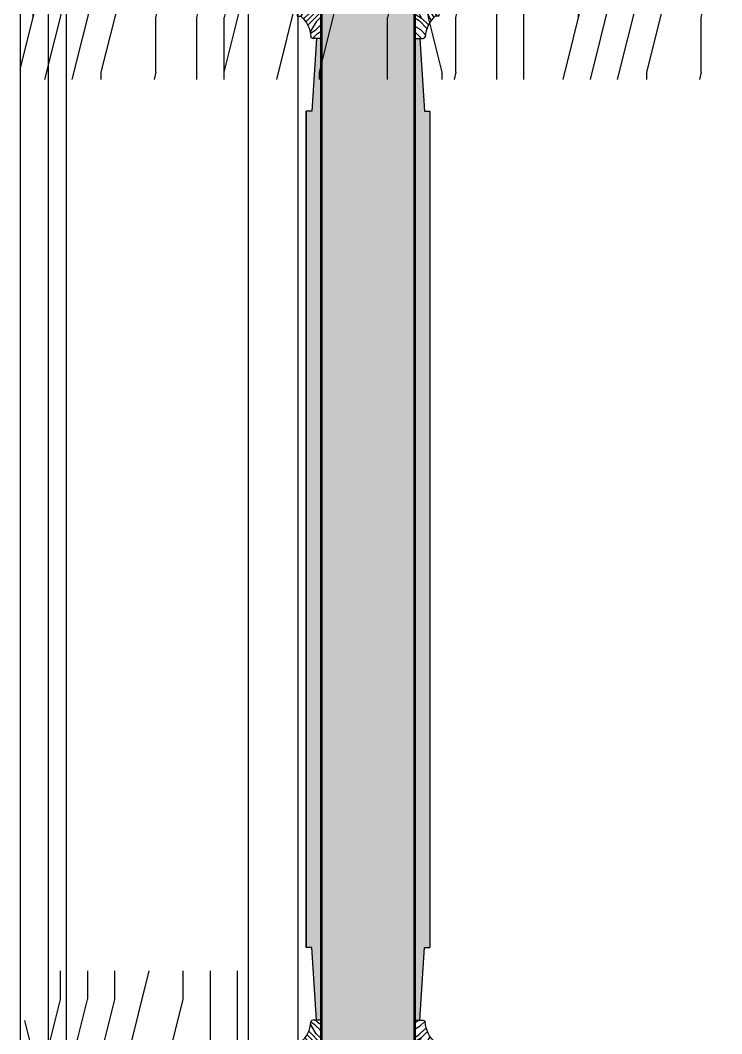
# Model space of a CAD drawing. Header units: millimetres. Extents: x 161920 to 181521, y -136232 to -127655.
# Drawn here: x 171136 to 171521, y -130669 to -130111 of the extents above; entities that cross this region are included whole.
import ezdxf

# ---------------------------------------------------------------- set-up
doc = ezdxf.new("R2010")
doc.units = ezdxf.units.MM
doc.header["$LTSCALE"] = 10
doc.linetypes.add('AUDIT_D_050706142524-0', pattern=[0])
for name, color, linetype in [('D-Detail(节点图层)', 134, 'Continuous'), ('IDT-HATCH', 250, 'AUDIT_D_050706142524-0'), ('IRC-18Norm', 30, 'Continuous')]:
    doc.layers.add(name, color=color, linetype=linetype)

# ---------------------------------------------------------------- blocks, each defined once
blk = doc.blocks.new('ssdsdsggf')
at = {"layer": 'IDT-HATCH'}
h = blk.add_hatch(dxfattribs=at)
h.set_pattern_fill('木纹02', color=8, scale=10, angle=45, style=0, pattern_type=2)
h.set_pattern_definition([(45, (1434.317984681045, 3618.622296060334), (-28.2842712474619, 28.2842712474619), [8, -12, 4, -16]), (45, (1453.409867773073, 3639.128392714731), (-28.2842712474619, 28.2842712474619), [8, -32]), (45, (1449.167227085964, 3637.714179152375), (-28.2842712474619, 28.2842712474619), [4, -36]), (45, (1432.903771118676, 3622.864936747457), (-28.2842712474619, 28.2842712474619), [2, -28, 2, -8]), (45, (1441.389052492908, 3634.178645246444), (-28.2842712474619, 28.2842712474619), [8, -12, 2, -18]), (45, (1433.610877899868, 3627.814684215773), (-28.2842712474619, 28.2842712474619), [6, -34]), (45, (1439.974838930539, 3635.592858808828), (-28.2842712474619, 28.2842712474619), [12, -28]), (45, (1430.782450775114, 3627.814684215773), (-28.2842712474619, 28.2842712474619), [8, -32]), (45, (1441.389052492908, 3639.835499495923), (-28.2842712474619, 28.2842712474619), [20, -20]), (45, (1431.489557556291, 3632.76443168406), (-28.2842712474619, 28.2842712474619), [4, -12, 8, -16]), (45, (1450.581440648333, 3653.270528338457), (-28.2842712474619, 28.2842712474619), [8, -32]), (45, (1444.217479617662, 3648.32078087017), (-28.2842712474619, 28.2842712474619), [4, -36]), (45, (1437.853518586977, 3643.371033401883), (-28.2842712474619, 28.2842712474619), [4, -36]), (45, (1423.004276182059, 3629.93600455932), (-28.2842712474619, 28.2842712474619), [8, -32]), (45, (1436.439305024607, 3644.785246964238), (-28.2842712474619, 28.2842712474619), [8, -32]), (45, (1435.025091462223, 3646.199460526594), (-28.2842712474619, 28.2842712474619), [8, -8, 8, -16]), (45, (1427.95402365036, 3641.956819839499), (-28.2842712474619, 28.2842712474619), [4, -20, 8, -8]), (45, (1432.903771118676, 3648.32078087017), (-28.2842712474619, 28.2842712474619), [12, -28]), (45, (1431.489557556291, 3649.734994432554), (-28.2842712474619, 28.2842712474619), [8, -32]), (45, (1419.468742276127, 3639.128392714731), (-28.2842712474619, 28.2842712474619), [12, -16, 4, -8]), (45, (1418.054528713757, 3640.542606277115), (-28.2842712474619, 28.2842712474619), [20, -20]), (45, (1434.317984681045, 3658.220275806802), (-28.2842712474619, 28.2842712474619), [4, -36]), (45, (1425.12559652562, 3650.442101213746), (-28.2842712474619, 28.2842712474619), [8, -32]), (45, (1418.76163549495, 3645.492353745401), (-28.2842712474619, 28.2842712474619), [4, -16, 4, -16]), (45, (1415.226101589018, 3643.371033401883), (-28.2842712474619, 28.2842712474619), [4, -12, 8, -16]), (45, (1420.175849057305, 3649.734994432554), (-28.2842712474619, 28.2842712474619), [4, -20, 4, -12]), (45, (1425.12559652562, 3656.098955463225), (-28.2842712474619, 28.2842712474619), [12, -28]), (45, (1412.397674464264, 3646.199460526594), (-28.2842712474619, 28.2842712474619), [8, -32]), (45, (1425.832703306813, 3661.048702931512), (-28.2842712474619, 28.2842712474619), [4, -36]), (45, (1430.782450775114, 3667.412663962212), (-28.2842712474619, 28.2842712474619), [4, -36]), (59.03624347, (1451.995654210717, 3640.542606277115), (28.28427124768914, 28.28427124562037), [4.12, -160.80422104]), (59.03624347, (1448.460120304786, 3649.734994432554), (28.28427124768914, 28.28427124562037), [4.12, -160.80422104]), (59.03624347, (1428.661130431552, 3663.87713005628), (28.28427124768914, 28.28427124562037), [4.12, -160.80422104]), (59.03624347, (1430.782450775114, 3644.785246964238), (28.28427124768914, 28.28427124562037), [4.12, -160.80422104]), (59.03624347, (1432.196664337484, 3654.684741900841), (28.28427124768914, 28.28427124562037), [4.12, -160.80422104]), (59.03624347, (1437.146411805799, 3655.391848682033), (28.28427124768914, 28.28427124562037), [4.12, -160.80422104]), (59.03624347, (1418.054528713757, 3646.199460526594), (28.28427124768914, 28.28427124562037), [4.12, -160.80422104]), (59.03624347, (1430.782450775114, 3656.098955463225), (28.28427124768914, 28.28427124562037), [4.12, -160.80422104]), (59.03624347, (1447.045906742402, 3651.149207994909), (28.28427124768914, 28.28427124562037), [8.24, -156.68422104]), (59.03624347, (1442.096159274101, 3650.442101213746), (28.28427124768914, 28.28427124562037), [8.24, -156.68422104]), (59.03624347, (1440.681945711731, 3651.856314776101), (28.28427124768914, 28.28427124562037), [8.24, -156.68422104]), (210.96375653, (1441.389052492908, 3634.178645246444), (-28.28427124562037, -28.28427124768914), [4.119999999999999, -8.239999999999998, 4.119999999999999, -148.44422104]), (210.96375653, (1431.489557556291, 3632.76443168406), (-28.28427124562037, -28.28427124768914), [4.119999999999999, -160.80422104]), (210.96375653, (1418.76163549495, 3645.492353745401), (-28.28427124562037, -28.28427124768914), [8.239999999999998, -156.68422104]), (239.03624347, (1453.409867773073, 3639.128392714731), (-28.28427124768914, -28.28427124562037), [4.119999999999999, -160.80422104]), (30.96375652999995, (1459.066722022581, 3644.785246964238), (28.28427124562038, 28.28427124768913), [4.119999999999999, -160.80422104]), (30.96375652999995, (1440.681945711731, 3646.199460526594), (28.28427124562038, 28.28427124768913), [4.119999999999999, -160.80422104]), (30.96375652999995, (1441.389052492908, 3656.806062244417), (28.28427124562038, 28.28427124768913), [4.119999999999999, -160.80422104]), (30.96375652999995, (1427.95402365036, 3647.613674088978), (28.28427124562038, 28.28427124768913), [4.119999999999999, -160.80422104]), (30.96375652999995, (1421.590062619689, 3648.32078087017), (28.28427124562038, 28.28427124768913), [4.119999999999999, -160.80422104]), (30.96375652999995, (1423.004276182059, 3652.563421557294), (28.28427124562038, 28.28427124768913), [4.119999999999999, -160.80422104]), (30.96375652999995, (1427.95402365036, 3647.613674088978), (28.28427124562038, 28.28427124768913), [4.119999999999999, -160.80422104]), (30.96375652999995, (1432.196664337484, 3660.34159615032), (28.28427124562038, 28.28427124768913), [16.48, -148.44422104]), (30.96375652999995, (1434.317984681045, 3624.279150309812), (28.28427124562038, 28.28427124768913), [16.48, -148.44422104]), (30.96375652999995, (1435.025091462223, 3629.228897778128), (28.28427124562038, 28.28427124768913), [16.48, -148.44422104]), (30.96375652999995, (1436.439305024607, 3633.471538465252), (28.28427124562038, 28.28427124768913), [4.119999999999999, -8.239999999999998, 8.239999999999998, -144.32422104]), (30.96375652999995, (1434.317984681045, 3635.592858808828), (28.28427124562038, 28.28427124768913), [8.239999999999998, -8.239999999999998, 8.239999999999998, -140.20422104]), (30.96375652999995, (1428.661130431552, 3635.592858808828), (28.28427124562038, 28.28427124768913), [16.48, -148.44422104]), (30.96375652999995, (1423.711382963236, 3634.885752027636), (28.28427124562038, 28.28427124768913), [16.48, -148.44422104]), (30.96375652999995, (1422.297169400881, 3636.299965589991), (28.28427124562038, 28.28427124768913), [16.48, -148.44422104]), (30.96375652999995, (1433.610877899868, 3664.584236837472), (28.28427124562038, 28.28427124768913), [4.119999999999999, -160.80422104]), (30.96376752999999, (1433.610877899868, 3670.241091086951), (28.2842658154296, 28.28427667787887), [8.24, -156.68422104]), (30.96376752999999, (1418.054528713757, 3651.856314776101), (28.2842658154296, 28.28427667787887), [8.24, -156.68422104]), (30.96375753000003, (1439.974838930539, 3624.279150309812), (28.28427075196671, 28.2842717413428), [16.48, -148.44422104]), (30.96375753000003, (1437.146411805799, 3661.048702931512), (28.28427075196671, 28.2842717413428), [12.36, -152.56422104]), (30.96375753000003, (1442.096159274101, 3661.755809712704), (28.28427075196671, 28.2842717413428), [24.72, -140.20422104])])
edge = h.paths.add_edge_path()
edge.add_arc((55979.39305851867, -119555.1757793794), 16.3029122841269, 241.49248812038348, 250.7276556860831, ccw=False)
edge.add_arc((55979.37967211842, -119555.2540906065), 16.22772716918005, 220.9185292841003, 241.40205699300918, ccw=False)
edge.add_line((55967.11732496107, -119565.8830120603), (55967.11732496107, -119563.8830120603))
edge.add_line((55967.11732496107, -119563.8830120603), (55964.36732496105, -119563.8830120603))
edge.add_arc((55958.11732496105, -119565.6004663499), 6.481677964616869, 15.36520759784268, 164.6347924021573)
edge.add_line((55951.86732496105, -119563.8830120603), (55949.36732496105, -119563.8830120603))
edge.add_line((55949.36732496105, -119563.8830120603), (55949.36732496105, -119568.8830120603))
edge.add_line((55949.36732496105, -119568.8830120603), (55959.36732496105, -119568.8830120603))
edge.add_line((55959.36732496105, -119568.8830120603), (55959.36732496105, -119576.8830120603))
edge.add_line((55959.36732496105, -119576.8830120603), (55979.36732496105, -119576.8830120603))
edge.add_line((55979.36732496105, -119576.8830120603), (55979.36732496108, -119571.4699575336))
edge.add_arc((55979.75767708227, -119552.8609592611), 18.61309193777993, 252.0201423478587, 268.7983098703108, ccw=False)
at = {"layer": 'IRC-18Norm', "color": 2}
for p, q in [((55964.36732502887, -119563.8830120603, -3.585234520345086e-09), (55967.11732496105, -119563.8830120603, -3.585234520345086e-09)), ((55967.11732496105, -119563.8830120603, -3.585234520345086e-09), (55967.11732496105, -119565.8830120603, -3.585234520345086e-09))]:
    blk.add_line(p, q, dxfattribs=at)
at = {"layer": 'IRC-18Norm', "color": 2, "elevation": -3.585234520344903e-09}
blk.add_lwpolyline([(55951.86732496105, -119563.8830120603), (55949.36732496105, -119563.8830120603), (55949.36732496105, -119568.8830120603), (55959.36732496105, -119568.8830120603), (55959.36732496105, -119576.8830120603), (55979.36732496105, -119576.8830120603), (55979.36732496107, -119572.4976460992)], dxfattribs=at)
at = {"layer": 'IRC-18Norm', "color": 2}
for centre, radius, start, end in [((55958.11732496072, -119565.6004663495, -3.585234520345086e-09), 6.481677964208123, 15.36520756988729, 164.6347924050945), ((55979.33232733947, -119555.3128921416, -3.58523452034527e-09), 16.15344292092637, 220.8709191469896, 266.6889113185287), ((55978.18659283027, -119572.6058000652, -3.585234520344537e-09), 1.185675185306872, 5.233635352493456, 79.66292120064189)]:
    blk.add_arc(centre, radius, start, end, dxfattribs=at)

msp = doc.modelspace()

# ---------------------------------------------------------------- hatches: boundary and pattern name
at = {"layer": 'D-Detail(节点图层)', "ltscale": 0.15}
h = msp.add_hatch(color=251, dxfattribs=at)
h.paths.add_polyline_path([(171352.9193148123, -128856.2911191789), (171352.9197150871, -130813.2912481599), (171300.9197201183, -130813.2912481599), (171300.9193147867, -128856.2911191789)])
h.paths.add_polyline_path([(171352.1193148123, -128857.0911191789), (171352.1197201436, -130812.4912481599), (171301.719720118, -130812.4912481599), (171301.7193147867, -128857.0911191789)], flags=16)
h = msp.add_hatch(dxfattribs=at)
h.set_pattern_fill('AR-CONC', color=251, scale=10, angle=-90.00000000000001, style=0)
h.set_pattern_definition([(320, (290929.8023268726, -72955.92366524001), (-1.593908553890311, -18.2184668996004), [1.905, -20.955]), (265, (290929.8023268726, -72955.92366524001), (19.105664288218, 3.524282597566694), [1.524, -16.764]), (10.45099999999998, (290929.6695018726, -72957.44186524002), (17.51166878202919, -14.69425016659593), [1.619, -17.809]), (316.1842, (290934.8823268726, -72955.92366524001), (-4.204232793272718, -27.10790408921299), [2.8575, -31.4325]), (6.63559999999998, (290934.5319768726, -72958.18265524002), (24.74255558900492, -23.74042344662372), [2.428499999999995, -26.71349999999996]), (261.184, (290934.8823268726, -72955.92366524001), (24.74251178605977, -23.74046058139339), [2.286, -25.146]), (290.9999999999999, (290933.6123268727, -72958.46366524001), (-10.22655185167625, -15.16148798353833), [1.905, -20.955]), (236, (290933.6123268727, -72958.46366524001), (18.41879661223193, -6.180202834764711), [1.524, -16.764]), (341.4514, (290932.7601168726, -72959.72711524), (8.192285771605741, -21.34164907701244), [1.619, -17.809]), (307.5, (290929.8023268726, -72955.92366524001), (8.455503887315311, -0.3088603250591836), [0, -16.56079999999996, 0, -17.01799999999997, 0, -16.82749999999997]), (277.5, (290929.8023268726, -72955.92366524001), (10.01805748181195, -6.681966251030576), [0, -9.702799999999998, 0, -16.1798, 0, -6.413499999999999]), (237.5, (290929.8023268726, -72950.25946524001), (-0.5728743992673471, -13.55905951668714), [0, -6.35, 0, -19.812, 0, -26.289]), (227.5, (290929.8023268726, -72947.71946524002), (2.542649103333299, -14.8129181386018), [0, -8.255, 0, -13.1572, 0, -18.669])])
h.paths.add_polyline_path([(171352.1193148123, -128860.0911191789), (171352.1197201436, -130812.4912481599), (171301.719720118, -130812.4912481599), (171301.7193147867, -128860.0911191789)])
h = msp.add_hatch(dxfattribs=at)
h.set_pattern_fill('木纹面5', color=251, scale=300, angle=90, style=0, pattern_type=2)
h.set_pattern_definition([(90, (0, 0), (-300, 1.836909530733566e-14), [60, -90, 30, -120]), (90, (-7.499999999999988, 210), (-300, 1.836909530733566e-14), [60, -240]), (90, (-22.49999999999999, 180), (-300, 1.836909530733566e-14), [30, -270]), (90, (-30, 15), (-300, 1.836909530733566e-14), [15, -210, 15, -60]), (90, (-44.99999999999999, 120), (-300, 1.836909530733566e-14), [60, -90, 15, -135]), (90, (-52.5, 45), (-300, 1.836909530733566e-14), [45, -255]), (90, (-59.99999999999999, 120), (-300, 1.836909530733566e-14), [90, -210]), (90, (-67.5, 30), (-300, 1.836909530733566e-14), [60, -240]), (90, (-74.99999999999999, 150), (-300, 1.836909530733566e-14), [150, -150]), (90, (-90, 60.00000000000001), (-300, 1.836909530733566e-14), [30, -90, 60, -120]), (90, (-97.49999999999999, 270), (-300, 1.836909530733566e-14), [60, -240]), (90, (-105, 210), (-300, 1.836909530733566e-14), [30, -270]), (90, (-112.5, 150), (-300, 1.836909530733566e-14), [30, -270]), (90, (-120, 7.347638122934264e-15), (-300, 1.836909530733566e-14), [60, -240]), (90, (-127.5, 150), (-300, 1.836909530733566e-14), [60, -240]), (90, (-142.5, 150), (-300, 1.836909530733566e-14), [60, -60, 60, -120]), (90, (-157.5, 90.00000000000001), (-300, 1.836909530733566e-14), [30, -150, 60, -60]), (90, (-165, 150), (-300, 1.836909530733566e-14), [90, -210]), (90, (-180, 150), (-300, 1.836909530733566e-14), [60, -240]), (90, (-187.5, 30.00000000000001), (-300, 1.836909530733566e-14), [90, -120, 30, -60]), (90, (-202.5, 30.00000000000001), (-300, 1.836909530733566e-14), [150, -150]), (90, (-210, 210), (-300, 1.836909530733566e-14), [30, -270]), (90, (-217.5, 120), (-300, 1.836909530733566e-14), [60, -240]), (90, (-225, 60.00000000000001), (-300, 1.836909530733566e-14), [30, -120, 30, -120]), (90, (-232.5, 30.00000000000001), (-300, 1.836909530733566e-14), [30, -90, 60, -120]), (90, (-240, 90.00000000000001), (-300, 1.836909530733566e-14), [30, -150, 30, -90]), (90, (-247.5, 150), (-300, 1.836909530733566e-14), [90, -210]), (90, (-262.5, 30.00000000000002), (-300, 1.836909530733566e-14), [60, -240]), (90, (-270, 180), (-300, 1.836909530733566e-14), [30, -270]), (90, (-277.5, 240), (-300, 1.836909530733566e-14), [30, -270]), (104.03624347, (-22.49999999999999, 210), (1.097129225847721e-08, 299.9999999914389), [30.9, -1206.0316578]), (104.03624347, (-89.99999999999999, 240), (1.097129225847721e-08, 299.9999999914389), [30.9, -1206.0316578]), (104.03624347, (-270, 210), (1.097129225847721e-08, 299.9999999914389), [30.9, -1206.0316578]), (104.03624347, (-157.5, 120), (1.097129225847721e-08, 299.9999999914389), [30.9, -1206.0316578]), (104.03624347, (-202.5, 180), (1.097129225847721e-08, 299.9999999914389), [30.9, -1206.0316578]), (104.03624347, (-180, 210), (1.097129225847721e-08, 299.9999999914389), [30.9, -1206.0316578]), (104.03624347, (-232.5, 60.00000000000001), (1.097129225847721e-08, 299.9999999914389), [30.9, -1206.0316578]), (104.03624347, (-217.5, 180), (1.097129225847721e-08, 299.9999999914389), [30.9, -1206.0316578]), (104.03624347, (-105, 240), (1.097129225847721e-08, 299.9999999914389), [61.8, -1175.1316578]), (104.03624347, (-127.5, 210), (1.097129225847721e-08, 299.9999999914389), [61.8, -1175.1316578]), (104.03624347, (-142.5, 210), (1.097129225847721e-08, 299.9999999914389), [61.8, -1175.1316578]), (255.9637565300001, (-44.99999999999999, 120), (1.097135544035881e-08, -299.9999999914389), [30.9, -61.8, 30.9, -1113.3316578]), (255.9637565300001, (-90, 60.00000000000001), (1.097135544035881e-08, -299.9999999914389), [30.9, -1206.0316578]), (255.9637565300001, (-225, 60.00000000000001), (1.097135544035881e-08, -299.9999999914389), [61.8, -1175.1316578]), (284.03624347, (-7.499999999999988, 210), (-1.097132556516795e-08, -299.9999999914389), [30.9, -1206.0316578]), (75.96375652999997, (-7.499999999999983, 270), (-1.097118058023244e-08, 299.999999991439), [30.9, -1206.0316578]), (75.96375652999997, (-112.5, 180), (-1.097118058023244e-08, 299.999999991439), [30.9, -1206.0316578]), (75.96375652999997, (-165, 240), (-1.097118058023244e-08, 299.999999991439), [30.9, -1206.0316578]), (75.96375652999997, (-187.5, 120), (-1.097118058023244e-08, 299.999999991439), [30.9, -1206.0316578]), (75.96375652999997, (-225, 90.00000000000001), (-1.097118058023244e-08, 299.999999991439), [30.9, -1206.0316578]), (75.96375652999997, (-240, 120), (-1.097118058023244e-08, 299.999999991439), [30.9, -1206.0316578]), (75.96375652999997, (-187.5, 120), (-1.097118058023244e-08, 299.999999991439), [30.9, -1206.0316578]), (75.96375652999997, (-232.5, 210), (-1.097118058023244e-08, 299.999999991439), [123.6, -1113.3316578]), (75.96375652999997, (-30, 30), (-1.097118058023244e-08, 299.999999991439), [123.6, -1113.3316578]), (75.96375652999997, (-52.49999999999999, 60), (-1.097118058023244e-08, 299.999999991439), [123.6, -1113.3316578]), (75.96375652999997, (-67.5, 90), (-1.097118058023244e-08, 299.999999991439), [30.9, -61.8, 61.8, -1082.4316578]), (75.96375652999997, (-90, 90), (-1.097118058023244e-08, 299.999999991439), [61.8, -61.8, 61.8, -1051.5316578]), (75.96375652999997, (-120, 60.00000000000001), (-1.097118058023244e-08, 299.999999991439), [123.6, -1113.3316578]), (75.96375652999997, (-142.5, 30.00000000000001), (-1.097118058023244e-08, 299.999999991439), [123.6, -1113.3316578]), (75.96375652999997, (-157.5, 30.00000000000001), (-1.097118058023244e-08, 299.999999991439), [123.6, -1113.3316578]), (75.96375652999997, (-247.5, 240), (-1.097118058023244e-08, 299.999999991439), [30.9, -1206.0316578]), (75.96376753, (-277.5, 270), (-5.760683659090059e-05, 299.9999999914334), [61.8, -1175.1316578]), (75.96376753, (-262.5, 90.00000000000001), (-5.760683659090059e-05, 299.9999999914334), [61.8, -1175.1316578]), (75.96375753000005, (3.673819061467132e-15, 60), (-5.246959090493097e-06, 299.9999999914389), [123.6, -1113.3316578]), (75.96375753000005, (-210, 240), (-5.246959090493097e-06, 299.9999999914389), [92.7, -1144.2316578]), (75.96375753000005, (-187.5, 270), (-5.246959090493097e-06, 299.9999999914389), [185.4, -1051.5316578])])
h.paths.add_polyline_path([(171135.6128699089, -129138.7911205129), (171735.6126119503, -129138.7911205129), (171735.6126119503, -130143.791249494), (171135.6128699089, -130143.791249494)])
h.paths.add_polyline_path([(171260.9197201322, -130634.2203068219), (171138.1128699089, -130634.2203068219), (171138.1128699089, -130841.2912494941), (171260.9197201321, -130841.2912494941)])
h = msp.add_hatch(dxfattribs=at)
h.set_pattern_fill('FB木纹中SC300', color=251, scale=10, angle=315, style=0, pattern_type=2)
h.set_pattern_definition([(315, (111721.7184378929, -9448.663800461218), (28.28427124746191, 28.28427124746189), [8, -12, 4, -16]), (315, (111742.2245345473, -9467.75568355326), (28.28427124746191, 28.28427124746189), [8, -32]), (315, (111740.810320985, -9463.513042866136), (28.28427124746191, 28.28427124746189), [4, -36]), (315, (111725.96107858, -9447.249586898848), (28.28427124746191, 28.28427124746189), [2, -28, 2, -8]), (315, (111737.274787079, -9455.73486827308), (28.28427124746191, 28.28427124746189), [8, -12, 2, -18]), (315, (111730.9108260483, -9447.956693680026), (28.28427124746191, 28.28427124746189), [6, -34]), (315, (111738.6890006414, -9454.320654710711), (28.28427124746191, 28.28427124746189), [12, -28]), (315, (111730.9108260483, -9445.128266555286), (28.28427124746191, 28.28427124746189), [8, -32]), (315, (111742.9316413285, -9455.73486827308), (28.28427124746191, 28.28427124746189), [20, -20]), (315, (111735.8605735166, -9445.835373336478), (28.28427124746191, 28.28427124746189), [4, -12, 8, -16]), (315, (111756.366670171, -9464.927256428506), (28.28427124746191, 28.28427124746189), [8, -32]), (315, (111751.4169227027, -9458.563295397835), (28.28427124746191, 28.28427124746189), [4, -36]), (315, (111746.4671752344, -9452.19933436715), (28.28427124746191, 28.28427124746189), [4, -36]), (315, (111733.0321463919, -9437.350091962231), (28.28427124746191, 28.28427124746189), [8, -32]), (315, (111747.8813887968, -9450.78512080478), (28.28427124746191, 28.28427124746189), [8, -32]), (315, (111749.2956023592, -9449.37090724241), (28.28427124746191, 28.28427124746189), [8, -8, 8, -16]), (315, (111745.0529616721, -9442.299839430532), (28.28427124746191, 28.28427124746189), [4, -20, 8, -8]), (315, (111751.4169227027, -9447.249586898848), (28.28427124746191, 28.28427124746189), [12, -28]), (315, (111752.8311362651, -9445.835373336478), (28.28427124746191, 28.28427124746189), [8, -32]), (315, (111742.2245345473, -9433.8145580563), (28.28427124746191, 28.28427124746189), [12, -16, 4, -8]), (315, (111743.6387481097, -9432.40034449393), (28.28427124746191, 28.28427124746189), [20, -20]), (315, (111761.3164176393, -9448.663800461218), (28.28427124746191, 28.28427124746189), [4, -36]), (315, (111753.5382430463, -9439.471412305793), (28.28427124746191, 28.28427124746189), [8, -32]), (315, (111748.588495578, -9433.107451275107), (28.28427124746191, 28.28427124746189), [4, -16, 4, -16]), (315, (111746.4671752344, -9429.571917369176), (28.28427124746191, 28.28427124746189), [4, -12, 8, -16]), (315, (111752.8311362651, -9434.521664837492), (28.28427124746191, 28.28427124746189), [4, -20, 4, -12]), (315, (111759.1950972958, -9439.471412305793), (28.28427124746191, 28.28427124746189), [12, -28]), (315, (111749.2956023592, -9426.743490244437), (28.28427124746191, 28.28427124746189), [8, -32]), (315, (111764.1448447641, -9440.178519086985), (28.28427124746191, 28.28427124746189), [4, -36]), (315, (111770.5088057948, -9445.128266555286), (28.28427124746191, 28.28427124746189), [4, -36]), (329.03624347, (111743.6387481097, -9466.341469990875), (28.28427124562037, -28.28427124768915), [4.12, -160.80422104]), (329.03624347, (111752.8311362651, -9462.805936084944), (28.28427124562037, -28.28427124768915), [4.12, -160.80422104]), (329.03624347, (111766.9732718889, -9443.006946211724), (28.28427124562037, -28.28427124768915), [4.12, -160.80422104]), (329.03624347, (111747.8813887968, -9445.128266555286), (28.28427124562037, -28.28427124768915), [4.12, -160.80422104]), (329.03624347, (111757.7808837334, -9446.542480117656), (28.28427124562037, -28.28427124768915), [4.12, -160.80422104]), (329.03624347, (111758.4879905146, -9451.492227585957), (28.28427124562037, -28.28427124768915), [4.12, -160.80422104]), (329.03624347, (111749.2956023592, -9432.40034449393), (28.28427124562037, -28.28427124768915), [4.12, -160.80422104]), (329.03624347, (111759.1950972958, -9445.128266555286), (28.28427124562037, -28.28427124768915), [4.12, -160.80422104]), (329.03624347, (111754.2453498275, -9461.391722522574), (28.28427124562037, -28.28427124768915), [8.24, -156.68422104]), (329.03624347, (111753.5382430463, -9456.441975054273), (28.28427124562037, -28.28427124768915), [8.24, -156.68422104]), (329.03624347, (111754.9524566087, -9455.027761491903), (28.28427124562037, -28.28427124768915), [8.24, -156.68422104]), (120.96375653, (111737.274787079, -9455.73486827308), (-28.28427124768914, 28.28427124562037), [4.12, -8.24, 4.12, -148.44422104]), (120.96375653, (111735.8605735166, -9445.835373336478), (-28.28427124768914, 28.28427124562037), [4.12, -160.80422104]), (120.96375653, (111748.588495578, -9433.107451275107), (-28.28427124768914, 28.28427124562037), [8.24, -156.68422104]), (149.03624347, (111742.2245345473, -9467.75568355326), (-28.28427124562037, 28.28427124768915), [4.12, -160.80422104]), (300.96375653, (111747.8813887968, -9473.412537802753), (28.28427124768913, -28.28427124562039), [4.119999999999992, -160.8042210399998]), (300.96375653, (111749.2956023592, -9455.027761491903), (28.28427124768913, -28.28427124562039), [4.119999999999992, -160.8042210399998]), (300.96375653, (111759.902204077, -9455.73486827308), (28.28427124768913, -28.28427124562039), [4.119999999999992, -160.8042210399998]), (300.96375653, (111750.7098159216, -9442.299839430532), (28.28427124768913, -28.28427124562039), [4.119999999999992, -160.8042210399998]), (300.96375653, (111751.4169227027, -9435.935878399861), (28.28427124768913, -28.28427124562039), [4.119999999999992, -160.8042210399998]), (300.96375653, (111755.6595633899, -9437.350091962231), (28.28427124768913, -28.28427124562039), [4.119999999999992, -160.8042210399998]), (300.96375653, (111750.7098159216, -9442.299839430532), (28.28427124768913, -28.28427124562039), [4.119999999999992, -160.8042210399998]), (300.96375653, (111763.4377379829, -9446.542480117656), (28.28427124768913, -28.28427124562039), [16.47999999999997, -148.4442210399997]), (300.96375653, (111727.3752921424, -9448.663800461218), (28.28427124768913, -28.28427124562039), [16.47999999999997, -148.4442210399997]), (300.96375653, (111732.3250396107, -9449.37090724241), (28.28427124768913, -28.28427124562039), [16.47999999999997, -148.4442210399997]), (300.96375653, (111736.5676802978, -9450.78512080478), (28.28427124768913, -28.28427124562039), [4.119999999999992, -8.239999999999984, 8.239999999999984, -144.3242210399997]), (300.96375653, (111738.6890006414, -9448.663800461218), (28.28427124768913, -28.28427124562039), [8.239999999999984, -8.239999999999984, 8.239999999999984, -140.2042210399998]), (300.96375653, (111738.6890006414, -9443.006946211724), (28.28427124768913, -28.28427124562039), [16.47999999999997, -148.4442210399997]), (300.96375653, (111737.9818938602, -9438.057198743423), (28.28427124768913, -28.28427124562039), [16.47999999999997, -148.4442210399997]), (300.96375653, (111739.3961074226, -9436.642985181054), (28.28427124768913, -28.28427124562039), [16.47999999999997, -148.4442210399997]), (300.96375653, (111767.68037867, -9447.956693680026), (28.28427124768913, -28.28427124562039), [4.119999999999992, -160.8042210399998]), (300.96376753, (111773.3372329195, -9447.956693680026), (28.28427667787887, -28.2842658154296), [8.24, -156.68422104]), (300.96376753, (111754.9524566087, -9432.40034449393), (28.28427667787887, -28.2842658154296), [8.24, -156.68422104]), (300.96375753, (111727.3752921424, -9454.320654710711), (28.2842717413428, -28.28427075196671), [16.48, -148.44422104]), (300.96375753, (111764.1448447641, -9451.492227585957), (28.2842717413428, -28.28427075196671), [12.36, -152.56422104]), (300.96375753, (111764.8519515453, -9456.441975054273), (28.2842717413428, -28.28427075196671), [24.72, -140.20422104])])
h.paths.add_polyline_path([(171300.919480891, -130121.2912481599), (171298.5064263646, -130121.291248165), (171295.9574555746, -130161.2912481573), (171292.9194808911, -130161.2912481573), (171292.9194808911, -130621.2912481626), (171295.9576948019, -130621.2912481626), (171298.5066655922, -130661.2912481599), (171300.9196838197, -130661.29124816)])
h = msp.add_hatch(dxfattribs=at)
h.set_pattern_fill('FB木纹中SC300', color=251, scale=10, angle=315, style=0, pattern_type=2)
h.set_pattern_definition([(225, (230932.1209196897, -9448.663800461218), (-28.28427124746191, 28.28427124746189), [8, -12, 4, -16]), (225, (230911.6148230353, -9467.75568355326), (-28.28427124746191, 28.28427124746189), [8, -32]), (225, (230913.0290365977, -9463.513042866136), (-28.28427124746191, 28.28427124746189), [4, -36]), (225, (230927.8782790026, -9447.249586898848), (-28.28427124746191, 28.28427124746189), [2, -28, 2, -8]), (225, (230916.5645705036, -9455.73486827308), (-28.28427124746191, 28.28427124746189), [8, -12, 2, -18]), (225, (230922.9285315343, -9447.956693680026), (-28.28427124746191, 28.28427124746189), [6, -34]), (225, (230915.1503569412, -9454.320654710711), (-28.28427124746191, 28.28427124746189), [12, -28]), (225, (230922.9285315343, -9445.128266555286), (-28.28427124746191, 28.28427124746189), [8, -32]), (225, (230910.9077162541, -9455.73486827308), (-28.28427124746191, 28.28427124746189), [20, -20]), (225, (230917.978784066, -9445.835373336478), (-28.28427124746191, 28.28427124746189), [4, -12, 8, -16]), (225, (230897.4726874116, -9464.927256428506), (-28.28427124746191, 28.28427124746189), [8, -32]), (225, (230902.4224348798, -9458.563295397835), (-28.28427124746191, 28.28427124746189), [4, -36]), (225, (230907.3721823482, -9452.19933436715), (-28.28427124746191, 28.28427124746189), [4, -36]), (225, (230920.8072111907, -9437.350091962231), (-28.28427124746191, 28.28427124746189), [8, -32]), (225, (230905.9579687858, -9450.78512080478), (-28.28427124746191, 28.28427124746189), [8, -32]), (225, (230904.5437552234, -9449.37090724241), (-28.28427124746191, 28.28427124746189), [8, -8, 8, -16]), (225, (230908.7863959105, -9442.299839430532), (-28.28427124746191, 28.28427124746189), [4, -20, 8, -8]), (225, (230902.4224348798, -9447.249586898848), (-28.28427124746191, 28.28427124746189), [12, -28]), (225, (230901.0082213175, -9445.835373336478), (-28.28427124746191, 28.28427124746189), [8, -32]), (225, (230911.6148230353, -9433.8145580563), (-28.28427124746191, 28.28427124746189), [12, -16, 4, -8]), (225, (230910.2006094729, -9432.40034449393), (-28.28427124746191, 28.28427124746189), [20, -20]), (225, (230892.5229399432, -9448.663800461218), (-28.28427124746191, 28.28427124746189), [4, -36]), (225, (230900.3011145363, -9439.471412305793), (-28.28427124746191, 28.28427124746189), [8, -32]), (225, (230905.2508620046, -9433.107451275107), (-28.28427124746191, 28.28427124746189), [4, -16, 4, -16]), (225, (230907.3721823482, -9429.571917369176), (-28.28427124746191, 28.28427124746189), [4, -12, 8, -16]), (225, (230901.0082213175, -9434.521664837492), (-28.28427124746191, 28.28427124746189), [4, -20, 4, -12]), (225, (230894.6442602868, -9439.471412305793), (-28.28427124746191, 28.28427124746189), [12, -28]), (225, (230904.5437552234, -9426.743490244437), (-28.28427124746191, 28.28427124746189), [8, -32]), (225, (230889.6945128185, -9440.178519086985), (-28.28427124746191, 28.28427124746189), [4, -36]), (225, (230883.3305517878, -9445.128266555286), (-28.28427124746191, 28.28427124746189), [4, -36]), (210.96375653, (230910.2006094729, -9466.341469990875), (-28.28427124562037, -28.28427124768915), [4.12, -160.80422104]), (210.96375653, (230901.0082213175, -9462.805936084944), (-28.28427124562037, -28.28427124768915), [4.12, -160.80422104]), (210.96375653, (230886.8660856938, -9443.006946211724), (-28.28427124562037, -28.28427124768915), [4.12, -160.80422104]), (210.96375653, (230905.9579687858, -9445.128266555286), (-28.28427124562037, -28.28427124768915), [4.12, -160.80422104]), (210.96375653, (230896.0584738492, -9446.542480117656), (-28.28427124562037, -28.28427124768915), [4.12, -160.80422104]), (210.96375653, (230895.351367068, -9451.492227585957), (-28.28427124562037, -28.28427124768915), [4.12, -160.80422104]), (210.96375653, (230904.5437552234, -9432.40034449393), (-28.28427124562037, -28.28427124768915), [4.12, -160.80422104]), (210.96375653, (230894.6442602868, -9445.128266555286), (-28.28427124562037, -28.28427124768915), [4.12, -160.80422104]), (210.96375653, (230899.5940077551, -9461.391722522574), (-28.28427124562037, -28.28427124768915), [8.24, -156.68422104]), (210.96375653, (230900.3011145363, -9456.441975054273), (-28.28427124562037, -28.28427124768915), [8.24, -156.68422104]), (210.96375653, (230898.8869009739, -9455.027761491903), (-28.28427124562037, -28.28427124768915), [8.24, -156.68422104]), (59.03624347000002, (230916.5645705036, -9455.73486827308), (28.28427124768914, 28.28427124562037), [4.12, -8.24, 4.12, -148.44422104]), (59.03624347000002, (230917.978784066, -9445.835373336478), (28.28427124768914, 28.28427124562037), [4.12, -160.80422104]), (59.03624347000002, (230905.2508620046, -9433.107451275107), (28.28427124768914, 28.28427124562037), [8.24, -156.68422104]), (30.96375652999999, (230911.6148230353, -9467.75568355326), (28.28427124562037, 28.28427124768915), [4.12, -160.80422104]), (239.03624347, (230905.9579687858, -9473.412537802753), (-28.28427124768913, -28.28427124562039), [4.119999999999998, -160.80422104]), (239.03624347, (230904.5437552234, -9455.027761491903), (-28.28427124768913, -28.28427124562039), [4.119999999999998, -160.80422104]), (239.03624347, (230893.9371535056, -9455.73486827308), (-28.28427124768913, -28.28427124562039), [4.119999999999998, -160.80422104]), (239.03624347, (230903.129541661, -9442.299839430532), (-28.28427124768913, -28.28427124562039), [4.119999999999998, -160.80422104]), (239.03624347, (230902.4224348798, -9435.935878399861), (-28.28427124768913, -28.28427124562039), [4.119999999999998, -160.80422104]), (239.03624347, (230898.1797941928, -9437.350091962231), (-28.28427124768913, -28.28427124562039), [4.119999999999998, -160.80422104]), (239.03624347, (230903.129541661, -9442.299839430532), (-28.28427124768913, -28.28427124562039), [4.119999999999998, -160.80422104]), (239.03624347, (230890.4016195997, -9446.542480117656), (-28.28427124768913, -28.28427124562039), [16.47999999999999, -148.4442210399999]), (239.03624347, (230926.4640654402, -9448.663800461218), (-28.28427124768913, -28.28427124562039), [16.47999999999999, -148.4442210399999]), (239.03624347, (230921.5143179719, -9449.37090724241), (-28.28427124768913, -28.28427124562039), [16.47999999999999, -148.4442210399999]), (239.03624347, (230917.2716772848, -9450.78512080478), (-28.28427124768913, -28.28427124562039), [4.119999999999998, -8.239999999999997, 8.239999999999997, -144.3242210399999]), (239.03624347, (230915.1503569412, -9448.663800461218), (-28.28427124768913, -28.28427124562039), [8.239999999999997, -8.239999999999997, 8.239999999999997, -140.20422104]), (239.03624347, (230915.1503569412, -9443.006946211724), (-28.28427124768913, -28.28427124562039), [16.47999999999999, -148.4442210399999]), (239.03624347, (230915.8574637224, -9438.057198743423), (-28.28427124768913, -28.28427124562039), [16.47999999999999, -148.4442210399999]), (239.03624347, (230914.4432501601, -9436.642985181054), (-28.28427124768913, -28.28427124562039), [16.47999999999999, -148.4442210399999]), (239.03624347, (230886.1589789126, -9447.956693680026), (-28.28427124768913, -28.28427124562039), [4.119999999999998, -160.80422104]), (239.03623247, (230880.5021246631, -9447.956693680026), (-28.28427667787887, -28.2842658154296), [8.24, -156.68422104]), (239.03623247, (230898.8869009739, -9432.40034449393), (-28.28427667787887, -28.2842658154296), [8.24, -156.68422104]), (239.03624247, (230926.4640654402, -9454.320654710711), (-28.2842717413428, -28.28427075196671), [16.48, -148.44422104]), (239.03624247, (230889.6945128185, -9451.492227585957), (-28.2842717413428, -28.28427075196671), [12.36, -152.56422104]), (239.03624247, (230888.9874060373, -9456.441975054273), (-28.2842717413428, -28.28427075196671), [24.72, -140.20422104])])
h.paths.add_polyline_path([(171352.9198766916, -130121.2912481599), (171355.332931218, -130121.291248165), (171357.881902008, -130161.2912481573), (171360.9198766916, -130161.2912481573), (171360.9198766916, -130621.2912481626), (171357.8816627807, -130621.2912481626), (171355.3326919904, -130661.2912481599), (171352.9196737629, -130661.29124816)])

# ---------------------------------------------------------------- linework, layer by layer
at = {"color": 2}
for p, q in [((171300.919720118, -130836.2912481599, 9.566030898731169e-08), (171300.9193147867, -128834.2911191789)), ((171352.9193148123, -128834.2911191789), (171352.9197201437, -130836.2912481599, 9.566030898731169e-08))]:
    msp.add_line(p, q, dxfattribs=at)
at = {"color": 2, "elevation": 8.681084850239671e-10}
msp.add_lwpolyline([(171352.1193148123, -128860.0911191789), (171352.1197201436, -130812.4912481599), (171301.719720118, -130812.4912481599), (171301.7193147867, -128860.0911191789)], close=True, dxfattribs=at)
msp.add_lwpolyline([(171360.9196010049, -130161.2912481573), (171360.919720144, -130621.2912481626)], dxfattribs=at)
at = {"layer": 'D-Detail(节点图层)', "color": 4, "ltscale": 0.15}
msp.add_line((171135.6133416603, -128738.2911191787, 1.053556912841826e-09), (171135.6133416603, -130841.2911191786, 1.053556912841826e-09), dxfattribs=at)
at = {"layer": 'D-Detail(节点图层)', "color": 136, "ltscale": 0.15}
for p, q in [((171150.9190286573, -128796.2911191786, 1.053556912841826e-09), (171150.9190286573, -130841.2911191786, 1.053556912841826e-09)), ((171160.9189878824, -128803.916231814), (171160.9189878824, -130841.2911191786)), ((171260.9189878746, -128846.2911191788), (171260.9197201321, -130831.2912481599, 9.566030898731169e-08)), ((171288.303155533, -128846.2911191787), (171288.303155533, -130831.29124816))]:
    msp.add_line(p, q, dxfattribs=at)
at = {"layer": 'D-Detail(节点图层)', "color": 251, "ltscale": 0.15, "elevation": 8.681084850239671e-10}
msp.add_lwpolyline([(171292.9197201183, -130621.2912481626), (171292.9196009793, -130161.2912481573)], dxfattribs=at)
at = {"layer": 'IRC-18Norm', "color": 2}
for points, elevation in [([(171298.5064263646, -130121.291248165), (171295.9574555746, -130161.2912481573), (171292.9194808911, -130161.2912481573)], -6.702830829677844e-08), ([(171355.3325354431, -130121.291248165), (171357.8815062331, -130161.2912481573), (171360.9194809167, -130161.2912481573)], -6.702830829677844e-08), ([(171292.9196009793, -130161.2912481573), (171292.9197201183, -130621.2912481626)], 8.681084850239671e-10), ([(171298.5066655919, -130661.2912481548), (171295.9576948019, -130621.2912481626), (171292.9197201183, -130621.2912481626)], -9.457377862687937e-09), ([(171355.3327746704, -130661.2912481548), (171357.8817454604, -130621.2912481626), (171360.919720144, -130621.2912481626)], -9.457377862687937e-09)]:
    msp.add_lwpolyline(points, dxfattribs=dict(at, elevation=elevation))

# ---------------------------------------------------------------- block references
at = {"layer": 'D-Detail(节点图层)', "color": 1, "xscale": -1}
for p, rotation in [((51724.03646883075, -74141.92392319883, 4.475517882357247e-08), 90), ((290929.8027322042, -186640.658573121, 9.92455435076566e-08), 270)]:
    msp.add_blockref('ssdsdsggf', p, dxfattribs=dict(at, rotation=rotation))
at = {"layer": 'D-Detail(节点图层)', "color": 1}
for p, rotation in [((290929.802492977, -74141.92392319883, 4.475517882357163e-08), 270), ((51724.036708058, -186640.658573121, 9.92455435076566e-08), 89.99999999999999)]:
    msp.add_blockref('ssdsdsggf', p, dxfattribs=dict(at, rotation=rotation))

doc.saveas('drawing.dxf')
